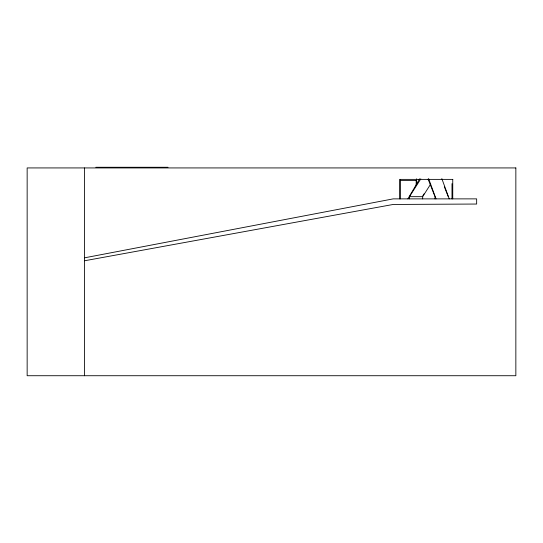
<?xml version="1.0" encoding="UTF-8"?>
<svg xmlns="http://www.w3.org/2000/svg" width="543" height="543" viewBox="0 0 543 543"><rect width="100%" height="100%" fill="white"/><g stroke="black" fill="none" stroke-linecap="round" stroke-linejoin="round"><path stroke-width="0.81" d="M407.881 198.874L419.705 178.803M422.766 196.009L424.029 193.858M409.476 198.874L409.476 196.668L420.818 178.837M422.671 198.874L422.671 196.668L430.382 184.539M84.565 257.823L393.193 198.874L476.652 198.874L476.652 204.039L393.193 204.46L84.565 260.769M95.826 167.278L168.038 167.278M452.821 179.38L399.6 179.38L399.6 198.874M400.381 180.575L416.311 180.575M409.476 196.668L422.671 196.668M444.33 186.758L448.24 196.668M428.094 179.129L435.018 196.668L435.018 198.874M441.819 178.593L449.231 198.874M428.597 178.593L436.009 198.874M452.747 179.38L452.747 198.874M451.993 183.663L451.993 198.874M416.644 178.803L416.644 184.654M416.182 180.575L416.182 185.563M400.524 179.38L400.524 198.874M84.565 167.93L84.565 375.722M515.85 167.93L27.15 167.93L27.15 375.722L515.85 375.722L515.85 167.93"/></g></svg>
